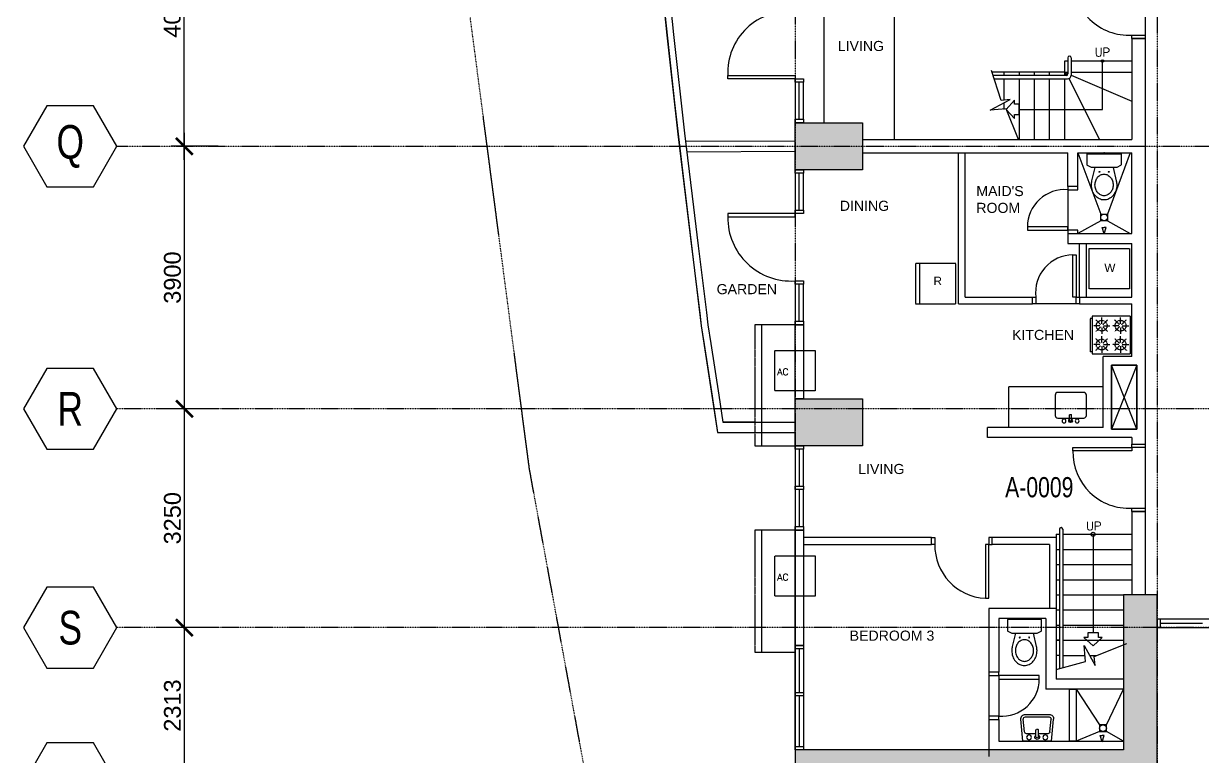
# Model space of a CAD drawing. Header units: inches. Extents: x -189245 to 740841, y -215444 to 469401.
# Drawn here: x -170280 to -152777, y -141367 to -130482 of the extents above; entities that cross this region are included whole.
import ezdxf
from ezdxf.enums import TextEntityAlignment as Align

# ---------------------------------------------------------------- set-up
doc = ezdxf.new("R2010")
doc.units = ezdxf.units.IN
doc.header["$LTSCALE"] = 10
doc.header["$MEASUREMENT"] = 0
for name, pattern in [('GRID NORMAL$0$GRID BASEMENT$0$GRID GROUND$0$GRID$0$$0$PHANTOM', [2.5, 1.25, -0.25, 0.25, -0.25, 0.25, -0.25]), ('HIDDEN', [0.375, 0.25, -0.125]), ('HIDDEN2', [0.1875, 0.125, -0.0625])]:
    doc.linetypes.add(name, pattern=pattern)
for name, color, linetype in [('1', 1, 'Continuous'), ('2', 2, 'Continuous'), ('3', 252, 'Continuous'), ('A-CMU PLASTER', 8, 'Continuous'), ('A-CMU WALL', 4, 'Continuous'), ('a-dim', 8, 'Continuous'), ('A-DOOR', 1, 'Continuous'), ('A-EQUIPMENT', 2, 'Continuous'), ('A-EQUIPTMENT', 1, 'Continuous'), ('A-FIXTURE', 2, 'Continuous'), ('A-FIXTURES', 2, 'Continuous'), ('A-FIXTURES-RefEdit0', 2, 'Continuous'), ('A-GRID', 8, 'Continuous'), ('A-HATCH-SOLID', 252, 'Continuous'), ('A-RAILING', 2, 'Continuous'), ('A-SHEARWALL', 6, 'Continuous'), ('A-STAIR', 1, 'Continuous'), ('A-TEXT', 3, 'Continuous'), ('A-UNIT NUMBER', 2, 'Continuous'), ('A-WINDOW', 2, 'Continuous'), ('COLUMN', 6, 'Continuous'), ('HATCH TSG', 9, 'Continuous'), ('TEXT', 3, 'Continuous'), ('TSG- DIM-WALL SETOUT', 1, 'Continuous'), ('TSG- LOW WALL', 22, 'Continuous'), ('TSG- OPENNING', 1, 'Continuous'), ('TSG- plaster', 4, 'Continuous'), ('TSG- PRE CAST', 4, 'Continuous'), ('ZOCALLO DIM', 92, 'Continuous')]:
    doc.layers.add(name, color=color, linetype=linetype)
doc.layers.add('DEFPOINT', color=7, linetype='Continuous', plot=False)
doc.styles.add('ARIAL', font='ARIAL.TTF', dxfattribs={"width": 0.75})
doc.styles.add('GRID NORMAL$0$GRID BASEMENT$0$GRID GROUND$0$GRID$0$Standard', font='ARIAL.TTF')
doc.styles.add('PRSP_Simplex', font='simplex.shx')
doc.dimstyles.new('GRID NORMAL$0$GRID BASEMENT$0$GRID GROUND$0$GRID$0$Standard', dxfattribs={"dimtxt": 250, "dimasz": 0.18, "dimexe": 0.18, "dimexo": 0.0625, "dimgap": 50, "dimtad": 1, "dimdec": 0, "dimzin": 0, "dimdsep": 46, "dimtxsty": 'GRID NORMAL$0$GRID BASEMENT$0$GRID GROUND$0$GRID$0$Standard', "dimcen": 0.09, "dimadec": 0, "dimazin": 0, "dimtfac": 1, "dimtdec": 0, "dimtofl": 0, "dimtmove": 0, "dimatfit": 3, "dimfxl": 1, "dimtolj": 1, "dimtzin": 0, "dimarcsym": 0})

# ---------------------------------------------------------------- blocks, each defined once
blk = doc.blocks.new('GRID NORMAL$0$GRID BASEMENT$0$GRID GROUND$0$GRID$0$$0$GRID-H')
at = {"color": 3}
blk.add_lwpolyline([(-10.39, 6), (-13.86, 0), (-10.39, -6), (-3.46, -6), (0, 0), (-3.46, 6)], close=True, dxfattribs=at)
at = {"color": 6, "style": 'GRID NORMAL$0$GRID BASEMENT$0$GRID GROUND$0$GRID$0$Standard', "width": 0.75}
blk.add_attdef('H', text='', height=5, dxfattribs=at).set_placement((-6.93, 0), align=Align.MIDDLE)
blk = doc.blocks.new('GRID NORMAL$0$GRID BASEMENT$0$GRID GROUND$0$GRID$0$_ARCHTICK')
at = {"color": 0, "linetype": 'ByBlock', "ltscale": 20, "const_width": 0.15}
blk.add_lwpolyline([(-0.5, -0.5), (0.5, 0.5)], dxfattribs=at)
blk = doc.blocks.new('*D328')
at = {"layer": 'a-dim', "color": 0, "lineweight": -2, "ltscale": 500}
for p, q in [((-167895, -132505), (-167895, -128104)), ((-167395, -128304), (-168095, -128304)), ((-167395, -132305), (-168095, -132305))]:
    blk.add_line(p, q, dxfattribs=at)
at = {"layer": 'Defpoints', "color": 0, "ltscale": 500}
for p in [(-167895, -128304), (-167395, -128304), (-167395, -132305)]:
    blk.add_point(p, dxfattribs=at)
at = {"layer": 'a-dim', "color": 0, "lineweight": -2, "ltscale": 500, "xscale": 250, "yscale": 250, "zscale": 250}
for p, rotation in [((-167895, -128304), 90), ((-167895, -132305), 270)]:
    blk.add_blockref('GRID NORMAL$0$GRID BASEMENT$0$GRID GROUND$0$GRID$0$_ARCHTICK', p, dxfattribs=dict(at, rotation=rotation))
at = {"layer": 'a-dim', "color": 3, "ltscale": 500, "insert": (-168072, -130304), "char_height": 250, "attachment_point": 5, "rotation": 90, "style": 'GRID NORMAL$0$GRID BASEMENT$0$GRID GROUND$0$GRID$0$Standard'}
blk.add_mtext('\\A1;4000', dxfattribs=at)
blk = doc.blocks.new('*D329')
at = {"layer": 'a-dim', "color": 0, "lineweight": -2, "ltscale": 500}
for p, q in [((-167892, -136404), (-167892, -132105)), ((-167392, -132305), (-168092, -132305)), ((-167392, -136204), (-168092, -136204))]:
    blk.add_line(p, q, dxfattribs=at)
at = {"layer": 'Defpoints', "color": 0, "ltscale": 500}
for p in [(-167892, -132305), (-167392, -132305), (-167392, -136204)]:
    blk.add_point(p, dxfattribs=at)
at = {"layer": 'a-dim', "color": 0, "lineweight": -2, "ltscale": 500, "xscale": 250, "yscale": 250, "zscale": 250}
for p, rotation in [((-167892, -132305), 90), ((-167892, -136204), 270)]:
    blk.add_blockref('GRID NORMAL$0$GRID BASEMENT$0$GRID GROUND$0$GRID$0$_ARCHTICK', p, dxfattribs=dict(at, rotation=rotation))
at = {"layer": 'a-dim', "color": 3, "ltscale": 500, "insert": (-168069, -134255), "char_height": 250, "attachment_point": 5, "rotation": 90, "style": 'GRID NORMAL$0$GRID BASEMENT$0$GRID GROUND$0$GRID$0$Standard'}
blk.add_mtext('\\A1;3900', dxfattribs=at)
blk = doc.blocks.new('*D330')
at = {"layer": 'a-dim', "color": 0, "lineweight": -2, "ltscale": 500}
for p, q in [((-167892, -139654), (-167892, -136004)), ((-167392, -136204), (-168092, -136204)), ((-167392, -139454), (-168092, -139454))]:
    blk.add_line(p, q, dxfattribs=at)
at = {"layer": 'Defpoints', "color": 0, "ltscale": 500}
for p in [(-167892, -136204), (-167392, -136204), (-167392, -139454)]:
    blk.add_point(p, dxfattribs=at)
at = {"layer": 'a-dim', "color": 0, "lineweight": -2, "ltscale": 500, "xscale": 250, "yscale": 250, "zscale": 250}
for p, rotation in [((-167892, -136204), 90), ((-167892, -139454), 270)]:
    blk.add_blockref('GRID NORMAL$0$GRID BASEMENT$0$GRID GROUND$0$GRID$0$_ARCHTICK', p, dxfattribs=dict(at, rotation=rotation))
at = {"layer": 'a-dim', "color": 3, "ltscale": 500, "insert": (-168069, -137829), "char_height": 250, "attachment_point": 5, "rotation": 90, "style": 'GRID NORMAL$0$GRID BASEMENT$0$GRID GROUND$0$GRID$0$Standard'}
blk.add_mtext('\\A1;3250', dxfattribs=at)
blk = doc.blocks.new('*D331')
at = {"layer": 'a-dim', "color": 0, "lineweight": -2, "ltscale": 500}
for p, q in [((-167892, -141967), (-167892, -139254)), ((-167392, -139454), (-168092, -139454)), ((-167392, -141767), (-168092, -141767))]:
    blk.add_line(p, q, dxfattribs=at)
at = {"layer": 'Defpoints', "color": 0, "ltscale": 500}
for p in [(-167892, -139454), (-167392, -139454), (-167392, -141767)]:
    blk.add_point(p, dxfattribs=at)
at = {"layer": 'a-dim', "color": 0, "lineweight": -2, "ltscale": 500, "xscale": 250, "yscale": 250, "zscale": 250}
for p, rotation in [((-167892, -139454), 90), ((-167892, -141767), 270)]:
    blk.add_blockref('GRID NORMAL$0$GRID BASEMENT$0$GRID GROUND$0$GRID$0$_ARCHTICK', p, dxfattribs=dict(at, rotation=rotation))
at = {"layer": 'a-dim', "color": 3, "ltscale": 500, "insert": (-168069, -140611), "char_height": 250, "attachment_point": 5, "rotation": 90, "style": 'GRID NORMAL$0$GRID BASEMENT$0$GRID GROUND$0$GRID$0$Standard'}
blk.add_mtext('\\A1;2313', dxfattribs=at)
blk = doc.blocks.new('door600')
at = {"color": 2}
for points in [[(50, 150), (100, 150), (100, 750), (50, 750)], [(50, 150), (0, 150), (0, 0), (50, 0)], [(700, 150), (650, 150), (650, 0), (700, 0)]]:
    blk.add_lwpolyline(points, close=True, dxfattribs=at)
at = {"color": 1}
blk.add_arc((100, 198), 552, 355.0209, 90, dxfattribs=at)
blk = doc.blocks.new('A$C08CD07C5')
at = {"color": 2}
blk.add_point((0, 0, 0), dxfattribs=at)
at = {"layer": 'A-FIXTURES-RefEdit0', "color": 2, "elevation": 0}
for points in [[(212, -137), (131, -279, -0.280752), (121, -284), (55, -281, -0.142156), (49, -280), (-267, -98, -0.142156), (-271, -94), (-307, -37, -0.256929), (-307, -28), (-225, 115), (212, -137)], [(8, -256), (-50, -449, -0.058452), (-74, -506, -0.084144), (-130, -574, -0.091347), (-200, -615, -0.103801), (-279, -626, -0.114727), (-348, -605, -0.114727), (-400, -556, -0.103801), (-430, -483, -0.091347), (-430, -401, -0.084144), (-399, -319, -0.058452), (-363, -270), (-224, -123)]]:
    blk.add_lwpolyline(points, format="xyb", dxfattribs=at)
blk.add_lwpolyline([(-354, -345, -0.084254), (-314, -296, -0.091411), (-263, -266, -0.103766), (-207, -258, -0.114587), (-157, -273, -0.114587), (-119, -309, -0.103766), (-98, -362, -0.091411), (-98, -420, -0.084254), (-120, -479, -0.084254), (-160, -528, -0.091411), (-211, -558, -0.103766), (-267, -566, -0.114587), (-317, -551, -0.114587), (-355, -515, -0.103766), (-376, -463, -0.091411), (-376, -404, -0.084254)], format="xyb", close=True, dxfattribs=at)
at = {"layer": 'A-FIXTURES-RefEdit0', "color": 2}
for centre in [(-200, -208, 0), (-79, -278, 0)]:
    blk.add_circle(centre, 6.77, dxfattribs=at)
blk = doc.blocks.new('SHOWERHD')
at = {"layer": 'A-FIXTURES', "color": 2}
for p, q in [((-31, 93), (0, 93)), ((0, 0), (-31, 93)), ((0, 0), (31, 93)), ((31, 93), (0, 93))]:
    blk.add_line(p, q, dxfattribs=at)
blk = doc.blocks.new('LAV')
for p, q in [((-214, 0), (-243, -326)), ((214, 0), (-214, 0)), ((214, 0), (243, -326)), ((-189, -139), (-206, -329)), ((-18, -112), (-159, -112)), ((-18, -63), (-18, -170)), ((18, -63), (18, -170)), ((159, -112), (18, -112)), ((189, -139), (206, -329)), ((-176, -362), (176, -362)), ((-176, -400), (176, -400))]:
    blk.add_line(p, q)
for centre in [(-121, -58), (121, -58)]:
    blk.add_circle(centre, 36)
for centre, radius, start, end in [((-159, -142), 30, 90, 174.9088), ((0, -63), 34.1, 301.2757, 238.7243), ((0, -71), 19.7, 25.7914, 154.2086), ((0, -161), 19.7, 205.7914, 334.2086), ((159, -142), 30, 5.0912, 90), ((-176, -332), 68, 174.9088, 270), ((-176, -332), 30, 174.9088, 270), ((176, -332), 68, 270, 5.0912), ((176, -332), 30, 270, 5.0912)]:
    blk.add_arc(centre, radius, start, end)
blk = doc.blocks.new('REF')
at = {"color": 1, "linetype": 'HIDDEN2'}
blk.add_line((-300, 535), (300, 535), dxfattribs=at)
blk.add_lwpolyline([(-300, 0), (300, 0), (300, 600), (-300, 600)], close=True, dxfattribs=at)
blk = doc.blocks.new('RANGE2')
at = {"layer": 'A-FIXTURE', "color": 1, "linetype": 'HIDDEN2'}
for p, q in [((-280, 0), (280, 0)), ((-280, 0), (-280, -560)), ((280, -560), (280, 0)), ((-166, -140), (-262, -140)), ((-158, -122), (-227, -53)), ((-158, -158), (-227, -227)), ((-140, -114), (-140, -18)), ((-140, -166), (-140, -262)), ((-122, -122), (-53, -53)), ((-122, -158), (-53, -227)), ((-114, -140), (-18, -140)), ((114, -140), (18, -140)), ((122, -122), (53, -53)), ((122, -158), (53, -227)), ((140, -114), (140, -18)), ((140, -166), (140, -262)), ((158, -122), (227, -53)), ((158, -158), (227, -227)), ((166, -140), (262, -140)), ((-158, -402), (-227, -333)), ((-140, -394), (-140, -298)), ((-122, -402), (-53, -333)), ((122, -402), (53, -333)), ((140, -394), (140, -298)), ((158, -402), (227, -333)), ((-166, -420), (-262, -420)), ((-158, -438), (-227, -507)), ((-140, -446), (-140, -542)), ((-122, -438), (-53, -507)), ((-114, -420), (-18, -420)), ((114, -420), (18, -420)), ((122, -438), (53, -507)), ((140, -446), (140, -542)), ((158, -438), (227, -507)), ((166, -420), (262, -420)), ((-280, -560), (280, -560)), ((-246, -560), (-246, -590)), ((-246, -590), (246, -590)), ((246, -560), (246, -590))]:
    blk.add_line(p, q, dxfattribs=at)
for centre in [(-140, -140), (140, -140), (-140, -420), (140, -420)]:
    blk.add_circle(centre, 80, dxfattribs=at)
blk = doc.blocks.new('SINK3')
at = {"layer": 'A-FIXTURE', "color": 2, "linetype": 'Continuous'}
for p, q in [((421, 17), (335, 17)), ((421, -12), (335, -12))]:
    blk.add_line(p, q, dxfattribs=at)
blk.add_lwpolyline([(40, 232), (342, 232, -0.414214), (382, 192), (382, -192, -0.414214), (342, -232), (40, -232, -0.414214), (0, -192), (0, 192, -0.414214)], format="xyb", close=True, dxfattribs=at)
at = {"layer": 'A-FIXTURE', "color": 2, "linetype": 'ByBlock'}
for centre in [(425, 100), (425, -95)]:
    blk.add_circle(centre, 28.8, dxfattribs=at)
at = {"layer": 'A-FIXTURE', "color": 2, "linetype": 'Continuous'}
for centre, radius, start, end in [((342, 3), 15.7, 115.7914, 244.2086), ((421, 3), 27.3, 211.2757, 148.7243), ((414, 3), 15.7, 295.7914, 64.2086)]:
    blk.add_arc(centre, radius, start, end, dxfattribs=at)

msp = doc.modelspace()

# ---------------------------------------------------------------- hatches: boundary and pattern name
at = {"layer": 'A-HATCH-SOLID', "ltscale": 2}
msp.add_hatch(color=254, dxfattribs=at).paths.add_polyline_path([(-153449.75225, -138966.85924), (-153949.75225, -138966.85924), (-153949.75225, -141266.85924), (-158824.75225, -141266.85924), (-158824.75225, -141766.85924), (-153449.75225, -141766.85924)])
at = {"layer": 'A-WINDOW'}
msp.add_hatch(color=254, dxfattribs=at).paths.add_polyline_path([(-158824.71608, -132654.32588), (-158824.71608, -131954.32588), (-157824.71608, -131954.32588), (-157824.71608, -132654.32588)])
at = {"layer": 'HATCH TSG'}
h = msp.add_hatch(color=254, dxfattribs=at)
h.paths.add_polyline_path([(-158824.71608, -94554.32588), (-158824.71608, -93854.32588), (-157824.71608, -93854.32588), (-157824.71608, -94554.32588)])
h.paths.add_polyline_path([(-158824.71608, -98654.32588), (-158824.71608, -97954.32588), (-157824.71608, -97954.32588), (-157824.71608, -98654.32588)])
h.paths.add_polyline_path([(-158824.71608, -106654.32588), (-158824.71608, -105954.32588), (-157724.71608, -105954.32588), (-157724.71608, -106654.32588)])
h.paths.add_polyline_path([(-152149.71608, -102704.32588), (-152149.71608, -101904.32588), (-150949.71608, -101904.32588), (-150949.71608, -102704.32588)])
h.paths.add_polyline_path([(-147974.76923, -102654.32588), (-147974.76923, -101954.32588), (-146974.76923, -101954.32588), (-146974.76923, -102654.32588)])
h.paths.add_polyline_path([(-140399.71608, -109654.32588), (-139699.71608, -109654.32588), (-139699.71608, -108554.32588), (-140399.71608, -108554.32588)])
h.paths.add_polyline_path([(-125399.71608, -117254.32588), (-124699.71608, -117254.32588), (-124699.71608, -116054.32588), (-125399.71608, -116054.32588)])
h.paths.add_polyline_path([(-131399.71608, -117254.32588), (-130699.71608, -117254.32588), (-130699.71608, -116054.32588), (-131399.71608, -116054.32588)])
h.paths.add_polyline_path([(-137399.71608, -117254.32588), (-136699.71608, -117254.32588), (-136699.71608, -116054.32588), (-137399.71608, -116054.32588)])
h.paths.add_polyline_path([(-143398.12939, -117054.32588), (-142698.12939, -117054.32588), (-142698.12939, -116054.32588), (-143398.12939, -116054.32588)])
h.paths.add_polyline_path([(-143398.12939, -120954.32588), (-142698.12939, -120954.32588), (-142698.12939, -122054.32588), (-143398.12939, -122054.32588)])
h.paths.add_polyline_path([(-137399.71608, -120954.32588), (-136699.71608, -120954.32588), (-136699.71608, -122054.32588), (-137399.71608, -122054.32588)])
h.paths.add_polyline_path([(-131399.71608, -120954.32588), (-130699.71608, -120954.32588), (-130699.71608, -122054.32588), (-131399.71608, -122054.32588)])
h.paths.add_polyline_path([(-125399.71608, -120954.32588), (-124699.71608, -120954.32588), (-124699.71608, -122054.32588), (-125399.71608, -122054.32588)])
h.paths.add_polyline_path([(-147974.76923, -128651.52747), (-147974.76923, -127951.52747), (-146974.76923, -127951.52747), (-146974.76923, -128651.52747)])
h.paths.add_polyline_path([(-152149.71672, -127901.52747), (-152149.71672, -128701.52747), (-150949.71672, -128701.52747), (-150949.71672, -127901.52747)])
h.paths.add_polyline_path([(-158824.71608, -136754.32588), (-158824.71608, -136054.32588), (-157824.71608, -136054.32588), (-157824.71608, -136754.32588)])
h.paths.add_polyline_path([(-158824.7154, -124654.32588), (-158824.7154, -123954.32588), (-157724.7154, -123954.32588), (-157724.7154, -124654.32588)])
h.paths.add_polyline_path([(-111949.71608, -110054.32588), (-111349.71608, -110054.32588), (-111349.71608, -108554.32588), (-111949.71608, -108554.32588)])
h.paths.add_polyline_path([(-111949.71608, -113054.32588), (-111349.71608, -113054.32588), (-111349.71608, -114554.32588), (-111949.71608, -114554.32588)])
h.paths.add_polyline_path([(-111949.71608, -117554.32588), (-111349.71608, -117554.32588), (-111349.71608, -116054.32588), (-111949.71608, -116054.32588)])
h.paths.add_polyline_path([(-111949.71608, -120554.32588), (-111349.71608, -120554.32588), (-111349.71608, -122054.32588), (-111949.71608, -122054.32588)])
h.paths.add_polyline_path([(-147974.76923, -109254.32588), (-147974.76923, -108554.32588), (-146974.76923, -108554.32588), (-146974.76923, -109254.32588)])
h.paths.add_polyline_path([(-147974.76923, -122054.32588), (-147974.76923, -121354.32588), (-146974.76923, -121354.32588), (-146974.76923, -122054.32588)])

# ---------------------------------------------------------------- linework, layer by layer
at = {"color": 8}
msp.add_line((-154774.75225, -132950.65639), (-154774.75225, -133550.65639), dxfattribs=at)
at = {"color": 1}
msp.add_line((-154649.57151, -134644.32588), (-155249.57151, -134644.32588), dxfattribs=at)
at = {"color": 2}
for points in [[(-154649.57151, -134544.32588), (-154699.57151, -134544.32588), (-154699.57151, -133919.32588), (-154649.57151, -133919.32588)], [(-155299.57151, -134544.32588), (-155249.57151, -134544.32588), (-155249.57151, -134644.32588), (-155299.57151, -134644.32588)], [(-154649.57151, -134544.32588), (-154599.57151, -134544.32588), (-154599.57151, -134644.32588), (-154649.57151, -134644.32588)]]:
    msp.add_lwpolyline(points, close=True, dxfattribs=at)
at = {"color": 1}
msp.add_arc((-154698.07595, -134475.14197), 555.8181, 90.154167754, 187.150277806, dxfattribs=at)
at = {"layer": '1', "linetype": 'ByBlock'}
msp.add_line((-155725.01455, -131659.67717), (-155725.01455, -131756.45411), dxfattribs=at)
for points in [[(-155508.82051, -132205.25916), (-155692.12472, -131750.25734), (-155929.70326, -131770.51681), (-155630.31831, -131608.39883), (-155763.86241, -131625.85574), (-155907.46112, -131178.92296)], [(-154949.75225, -140077.98862), (-154510.55653, -139955.05274), (-154530.81599, -139717.4742), (-154368.69802, -140016.85915), (-154386.15493, -139883.31505), (-153899.75225, -139691.98419)]]:
    msp.add_lwpolyline(points, dxfattribs=at)
at = {"layer": '2', "color": 2}
for points in [[(-153824.57151, -130704.32588), (-153824.57151, -130654.32588), (-153624.57151, -130654.32588), (-153624.57151, -130704.32588)], [(-153824.57151, -136779.32588), (-153824.57151, -136829.32588), (-154699.57151, -136829.32588), (-154699.57151, -136779.32588)], [(-153824.57151, -136779.32588), (-153824.57151, -136729.32588), (-153624.57151, -136729.32588), (-153624.57151, -136779.32588)], [(-153824.57151, -137729.32588), (-153824.57151, -137679.32588), (-153624.57151, -137679.32588), (-153624.57151, -137729.32588)]]:
    msp.add_lwpolyline(points, close=True, dxfattribs=at)
at = {"layer": '3', "color": 251, "linetype": 'GRID NORMAL$0$GRID BASEMENT$0$GRID GROUND$0$GRID$0$$0$PHANTOM', "flags": 128}
msp.add_lwpolyline([(-107742.41972, -101734.50066), (-108206.40253, -110412.10517), (-107824.74369, -122516.08949), (-106849.52911, -130587.38781), (-161513.31385, -143935.92849), (-162770.44794, -137090.40339), (-163725.52094, -129792.63417), (-164305.8868, -122455.55195), (-164509.46994, -115118.3758), (-164333.28528, -107790.4935), (-163778.69946, -100461.44618), (-162851.04772, -93180.30189), (-161617.26667, -86330.52932), (-107723.46534, -101727.30424)], dxfattribs=at)
at = {"layer": 'A-CMU PLASTER', "ltscale": 500}
msp.add_line((-154774.57151, -133600.65639), (-154774.57151, -133600.65639), dxfattribs=at)
at = {"layer": 'A-CMU WALL', "color": 1}
for p, q in [((-153749.57151, -136504.32588), (-154124.57151, -135554.07588)), ((-153749.57151, -135554.07588), (-154124.57151, -136504.32588))]:
    msp.add_line(p, q, dxfattribs=at)
at = {"layer": 'A-CMU WALL'}
for points in [[(-154124.73519, -136504.32588), (-153749.57151, -136504.32588), (-153749.57151, -135554.07588), (-154124.73519, -135554.07588)], [(-153749.57151, -135554.07588), (-153749.57151, -136504.32588), (-154124.57151, -136504.32588), (-154124.57151, -135554.07588)]]:
    msp.add_lwpolyline(points, close=True, dxfattribs=at)
at = {"layer": 'A-DOOR'}
msp.add_line((-153624.57151, -91804.32588), (-153624.57151, -137679.32588), dxfattribs=at)
at = {"layer": 'A-DOOR', "ltscale": 500}
for p, q in [((-155949.75225, -140166.85919, 0), (-155949.75225, -140766.85919, 0)), ((-155799.75225, -140166.85919, 0), (-155799.75225, -140766.85919, 0))]:
    msp.add_line(p, q, dxfattribs=at)
at = {"layer": 'A-DOOR', "color": 2, "ltscale": 500}
for points in [[(-154624.75225, -132950.65639), (-154624.75225, -132900.65639), (-154774.75225, -132900.65639), (-154774.75225, -132950.65639)], [(-154624.57151, -133600.65639), (-154624.57151, -133550.65639), (-154774.57151, -133550.65639), (-154774.57151, -133600.65639)]]:
    msp.add_lwpolyline(points, close=True, dxfattribs=at)
at = {"layer": 'A-DOOR'}
for centre, radius, start, end in [((-153869.22815, -129824.92831), 830.59891, 178.578672429, 273.081958546), ((-153869.22815, -136849.92831), 830.59891, 178.578672429, 273.081958546), ((-155964.83519, -138232.56195), 785.07412, 178.853915197, 267.450864272)]:
    msp.add_arc(centre, radius, start, end, dxfattribs=at)
at = {"layer": 'A-EQUIPMENT', "ltscale": 100}
for points in [[(-158824.75225, -134954.32294), (-159324.75226, -134954.32294), (-159324.75226, -136754.32586), (-158824.75226, -136754.32586)], [(-158824.75225, -138004.32586), (-159324.75226, -138004.32586), (-159324.75226, -139816.85917), (-158824.75225, -139816.85917)]]:
    msp.add_lwpolyline(points, dxfattribs=at)
at = {"layer": 'A-EQUIPTMENT', "linetype": 'HIDDEN'}
for points in [[(-159324.75226, -134954.32294), (-159424.75226, -134954.32294), (-159424.75226, -136754.32586), (-159324.75226, -136754.32586)], [(-159324.75226, -138004.32586), (-159424.75226, -138004.32586), (-159424.75226, -139816.85917), (-159324.75226, -139816.85917)]]:
    msp.add_lwpolyline(points, dxfattribs=at)
at = {"layer": 'A-EQUIPTMENT', "color": 1, "linetype": 'HIDDEN2'}
for points in [[(-159124.75225, -135335.92331), (-158524.75225, -135335.92331), (-158524.75225, -135935.92331), (-159124.75225, -135935.92331)], [(-159124.75225, -138385.92623), (-158524.75225, -138385.92623), (-158524.75225, -138985.92623), (-159124.75225, -138985.92623)]]:
    msp.add_lwpolyline(points, close=True, dxfattribs=at)
at = {"layer": 'A-FIXTURE', "color": 2}
for p in [(-154249.57151, -135879.32588), (-155649.91381, -136479.32588)]:
    msp.add_line(p, (-155649.91381, -135879.32588), dxfattribs=at)
at = {"layer": 'A-FIXTURE', "color": 1, "linetype": 'HIDDEN2'}
msp.add_lwpolyline([(-154459.67663, -133824.30081), (-153859.67663, -133824.30081), (-153859.67663, -134424.30081), (-154459.67663, -134424.30081)], close=True, dxfattribs=at)
at = {"layer": 'A-FIXTURES', "color": 1, "linetype": 'Continuous'}
for p, q in [((-154624.75225, -132404.32588), (-154287.25225, -133310.99976)), ((-153849.75225, -132404.32588), (-154187.25225, -133310.99976)), ((-154287.25225, -133410.99976), (-154624.75225, -133600.65639)), ((-154187.25225, -133410.99976), (-153849.75225, -133600.65639))]:
    msp.add_line(p, q, dxfattribs=at)
at = {"layer": 'A-FIXTURES', "color": 1}
for p, q in [((-154649.75225, -140366.85919), (-154302.85383, -140896.85919)), ((-154202.85383, -140896.85919), (-153949.75225, -140366.85919)), ((-154302.85383, -140996.85919), (-154649.75225, -141141.85919)), ((-153949.75225, -141141.85919), (-154202.85383, -140996.85919))]:
    msp.add_line(p, q, dxfattribs=at)
at = {"layer": 'A-FIXTURES'}
msp.add_lwpolyline([(-154187.25225, -133410.99976), (-154287.25225, -133410.99976), (-154287.25225, -133310.99976), (-154187.25225, -133310.99976)], close=True, dxfattribs=at)
at = {"layer": 'A-FIXTURES', "color": 2}
msp.add_lwpolyline([(-154302.85383, -140896.85919), (-154302.85383, -140996.85919), (-154202.85383, -140996.85919), (-154202.85383, -140896.85919)], close=True, dxfattribs=at)
at = {"layer": 'A-FIXTURES'}
msp.add_circle((-154237.25225, -133360.99976), 50, dxfattribs=at)
at = {"layer": 'A-FIXTURES', "color": 2}
msp.add_circle((-154252.85383, -140946.85919), 50, dxfattribs=at)
at = {"layer": 'A-GRID', "linetype": 'GRID NORMAL$0$GRID BASEMENT$0$GRID GROUND$0$GRID$0$$0$PHANTOM'}
for p, q in [((-158824.73518, -84043.6688), (-158824.73518, -142772.03395)), ((-153449.75225, -84042.31871), (-153449.75225, -142770.68385)), ((-168894.48751, -132304.68666), (-106804.09292, -132304.68666)), ((-106879.08048, -136204.32588), (-168894.52032, -136204.32588)), ((-106879.08048, -139454.32588), (-168894.52032, -139454.32588))]:
    msp.add_line(p, q, dxfattribs=at)
at = {"layer": 'A-RAILING'}
for p, q in [((-154775.01455, -130989.32541), (-154775.01455, -131229.32541)), ((-154725.01455, -130989.32541), (-154725.01455, -131249.32541)), ((-154800.01455, -131254.32541), (-155883.23445, -131254.32541)), ((-155867.16953, -131304.32541), (-154780.01455, -131304.32541)), ((-154899.75225, -137991.85924), (-154899.75225, -140063.99306)), ((-154849.75225, -137991.85924), (-154849.75225, -140049.99749))]:
    msp.add_line(p, q, dxfattribs=at)
for centre, radius, start, end in [((-154750.01455, -130989.32541), 25, 0, 180), ((-154800.01455, -131229.32541), 25, 270, 0), ((-154780.01455, -131249.32541), 55, 270, 0), ((-154874.75225, -137991.85924), 25, 0, 180)]:
    msp.add_arc(centre, radius, start, end, dxfattribs=at)
at = {"layer": 'A-SHEARWALL', "color": 4, "ltscale": 2}
msp.add_lwpolyline([(-153449.75225, -138966.85924), (-153949.75225, -138966.85924), (-153949.75225, -141266.85924), (-158824.75225, -141266.85924), (-158824.75225, -141766.85924), (-153449.75225, -141766.85924), (-153449.75225, -138966.85924)], dxfattribs=at)
at = {"layer": 'A-STAIR'}
for p, q in [((-154775.01455, -131039.32541), (-154825.01455, -131039.32541)), ((-154825.01455, -131039.32541), (-154825.01455, -131204.32541)), ((-153824.57151, -131039.32541), (-154725.01455, -131039.32541)), ((-154825.01455, -131204.32541), (-155899.29936, -131204.32541)), ((-155725.01455, -131204.32541), (-155725.01455, -131254.32541)), ((-155500.01455, -131204.32541), (-155500.01455, -131254.32541)), ((-155275.01455, -131204.32541), (-155275.01455, -131254.32541)), ((-155050.01455, -131204.32541), (-155050.01455, -131254.32541)), ((-154825.01455, -131103.9082), (-154825.01455, -131254.32541)), ((-154825.01455, -131204.32541), (-154775.01455, -131204.32541)), ((-154825.01455, -131204.32541), (-154775.01455, -131225.82309)), ((-154825.01455, -131204.32541), (-154791.13565, -131252.69559)), ((-154725.01455, -131204.32541), (-153824.57151, -131204.32544)), ((-154725.01455, -131247.32077), (-153824.57151, -131633.17961)), ((-155725.01455, -131304.32541), (-155725.01455, -131620.77754)), ((-155500.01455, -131304.32541), (-155500.01455, -132204.32592)), ((-155275.01455, -131304.32541), (-155275.01455, -132204.32599)), ((-155050.01455, -131304.32541), (-155050.01455, -132204.32607)), ((-154825.01455, -131304.32541), (-154825.01455, -132204.32615)), ((-154825.01455, -131304.32541), (-154825.01455, -132204.32588)), ((-154758.14883, -131299.79213), (-154303.71214, -132204.32588)), ((-154949.75225, -138066.85924), (-154899.75225, -138066.85924)), ((-154949.75225, -138066.85924), (-154949.75225, -138116.85919)), ((-154849.75225, -138066.85924), (-153824.57151, -138066.85924)), ((-154949.75225, -138291.85924), (-154899.75225, -138291.85924)), ((-154849.75225, -138291.85924), (-153824.57151, -138291.85924)), ((-154949.75225, -138516.85924), (-154899.75225, -138516.85924)), ((-154849.75225, -138516.85924), (-153824.57151, -138516.85924)), ((-154949.75225, -138741.85924), (-154899.75225, -138741.85924)), ((-154849.75225, -138741.85924), (-153824.57151, -138741.85924)), ((-154949.75225, -138966.85924), (-154899.75225, -138966.85924)), ((-154849.75225, -138966.85924), (-153949.75225, -138966.85924)), ((-154949.75225, -139191.85924), (-154899.75225, -139191.85924)), ((-154849.75225, -139191.85924), (-153949.75225, -139191.85924)), ((-154949.75225, -139416.85924), (-154899.75225, -139416.85924)), ((-154849.75225, -139416.85924), (-153949.75225, -139416.85924)), ((-154949.75225, -139641.85924), (-154899.75225, -139641.85924)), ((-154899.75225, -139641.85924), (-154949.75225, -139641.85924)), ((-154849.75225, -139641.85924), (-153949.75225, -139641.85924)), ((-154899.75225, -139866.85924), (-154949.75225, -139866.85924)), ((-154849.75225, -139866.85924), (-154518.07721, -139866.85924)), ((-154449.92348, -139866.85924), (-154344.32085, -139866.85924))]:
    msp.add_line(p, q, dxfattribs=at)
for points in [[(-155500.01455, -131756.45411), (-154260.06166, -131756.45411), (-154260.06166, -131039.32541)], [(-154399.75225, -138066.85924), (-154399.75225, -139533.07859)]]:
    msp.add_lwpolyline(points, dxfattribs=at)
at = {"layer": 'A-STAIR', "color": 2}
for points in [[(-155568.83468, -131619.95411), (-155693.13941, -131756.45411), (-155568.83468, -131892.95411), (-155568.83468, -131834.45411), (-155500.01455, -131834.45411), (-155500.01455, -131678.45411), (-155568.83468, -131678.45411)], [(-154536.25225, -139601.89871), (-154399.75225, -139726.20345), (-154263.25225, -139601.89871), (-154321.75225, -139601.89871), (-154321.75225, -139533.07859), (-154477.75225, -139533.07859), (-154477.75225, -139601.89871)]]:
    msp.add_lwpolyline(points, close=True, dxfattribs=at)
for centre, radius in [((-154260.06166, -131039.32541), 18.30594), ((-154399.75225, -138066.85924), 30)]:
    msp.add_circle(centre, radius, dxfattribs=at)
at = {"layer": 'A-WINDOW', "color": 1, "ltscale": 100}
for p, q in [((-158824.59061, -131354.32296), (-158824.59061, -131904.32588)), ((-158699.71812, -131904.32588), (-158699.59061, -131354.32296)), ((-158824.44936, -132702.3013), (-158824.77135, -133254.32296)), ((-158699.77135, -133254.32296), (-158699.77135, -132702.3013)), ((-158824.59329, -134354.32296), (-158824.59329, -134904.32296)), ((-158699.73787, -134904.32296), (-158699.55713, -134354.09108)), ((-158824.73518, -136803.85919), (-158824.73518, -137354.32588)), ((-158699.73518, -137354.32588), (-158699.73518, -136803.85919)), ((-158824.73518, -137404.32588), (-158824.59061, -137954.32588)), ((-158699.55444, -137954.32588), (-158699.73518, -137404.32588)), ((-158824.73518, -140417.32588), (-158824.73518, -139767.32588)), ((-158699.73518, -139767.32588), (-158699.73518, -140417.32588)), ((-158824.60768, -141217.32588), (-158824.73518, -140467.32588)), ((-158699.73518, -140467.32588), (-158699.60768, -141217.32588))]:
    msp.add_line(p, q, dxfattribs=at)
at = {"layer": 'A-WINDOW', "color": 2}
for p, q in [((-158762.2031, -131904.32296), (-158762.2031, -131354.32296)), ((-158762.2031, -133254.32296), (-158762.2031, -132704.32296)), ((-158762.2031, -134904.32296), (-158762.2031, -134354.32296)), ((-158762.2031, -136804.32588), (-158762.2031, -137354.32588)), ((-158762.2031, -137404.32588), (-158762.2031, -137954.32588)), ((-158762.43491, -139767.32588), (-158762.2031, -140417.32588)), ((-158762.2031, -140467.32588), (-158762.10768, -141217.32588))]:
    msp.add_line(p, q, dxfattribs=at)
at = {"layer": 'A-WINDOW', "color": 3, "linetype": 'HIDDEN2'}
for p, q in [((-159424.75225, -136404.07588), (-158825.13151, -136404.07588)), ((-159424.75225, -136554.07588), (-158825.13151, -136554.07588))]:
    msp.add_line(p, q, dxfattribs=at)
at = {"layer": 'A-WINDOW', "color": 1, "ltscale": 50}
for p, q in [((-152149.75225, -139329.32594), (-153449.75225, -139329.32594)), ((-152149.75225, -139329.41584), (-153349.75225, -139329.41584))]:
    msp.add_line(p, q, dxfattribs=at)
at = {"layer": 'A-WINDOW', "color": 2, "ltscale": 50}
msp.add_line((-152776.73903, -139391.91584), (-153399.75225, -139391.91584), dxfattribs=at)
at = {"layer": 'A-WINDOW'}
for points in [[(-159824.59061, -131304.32295), (-159824.59061, -131254.32295), (-158824.59061, -131254.32296), (-158824.59061, -131304.32296)], [(-159824.73241, -133304.32296), (-159824.73241, -133354.32296), (-158824.73241, -133354.32296), (-158824.73241, -133304.32296)]]:
    msp.add_lwpolyline(points, close=True, dxfattribs=at)
at = {"layer": 'A-WINDOW', "color": 2}
for points in [[(-158824.59061, -131304.32296), (-158699.59061, -131304.32296), (-158699.59061, -131354.32296), (-158824.59061, -131354.32296)], [(-158824.7069, -131904.32588), (-158699.7069, -131904.32588), (-158699.7069, -131954.32588), (-158824.7069, -131954.32588)], [(-158824.69902, -132654.32588), (-158699.69902, -132654.32588), (-158699.69902, -132704.32588), (-158824.69902, -132704.32588)], [(-158824.77135, -133254.32296), (-158699.77135, -133254.32296), (-158699.77135, -133304.32296), (-158824.77135, -133304.32296)], [(-158824.59329, -134304.32296), (-158699.59329, -134304.32296), (-158699.59329, -134354.32296), (-158824.59329, -134354.32296)], [(-158824.73787, -134904.32296), (-158699.73787, -134904.32296), (-158699.73787, -134954.32296), (-158824.73787, -134954.32296)], [(-158824.73518, -136753.85919), (-158699.73518, -136753.85919), (-158699.73518, -136803.85919), (-158824.73518, -136803.85919)], [(-158824.73518, -137354.32588), (-158699.73518, -137354.32588), (-158699.73518, -137404.32588), (-158824.73518, -137404.32588)], [(-158824.59061, -137954.32588), (-158699.59061, -137954.32588), (-158699.59061, -138004.32588), (-158824.59061, -138004.32588)], [(-158824.93491, -139717.32588), (-158699.93491, -139717.32588), (-158699.93491, -139767.32588), (-158824.93491, -139767.32588)], [(-158824.73518, -140417.32588), (-158699.73518, -140417.32588), (-158699.73518, -140467.32588), (-158824.73518, -140467.32588)], [(-158824.60768, -141217.32588), (-158699.60768, -141217.32588), (-158699.60768, -141267.32588), (-158824.60768, -141267.32588)]]:
    msp.add_lwpolyline(points, close=True, dxfattribs=at)
at = {"layer": 'A-WINDOW', "color": 2, "ltscale": 50}
msp.add_lwpolyline([(-153399.75225, -139329.41584), (-153449.75225, -139329.41584), (-153449.75225, -139454.41584), (-153399.75225, -139454.41584)], close=True, dxfattribs=at)
at = {"layer": 'A-WINDOW', "color": 1}
for centre, radius, start, end in [((-158912.86893, -131212.71752), 912.6705, 84.451623957, 182.612818015), ((-158883.44995, -133364.818), 941.34097, 179.361194201, 273.576230953)]:
    msp.add_arc(centre, radius, start, end, dxfattribs=at)
at = {"layer": 'COLUMN'}
for points in [[(-158824.71608, -132654.32588), (-158824.71608, -131954.32588), (-157824.71608, -131954.32588), (-157824.71608, -132654.32588)], [(-158824.71608, -136754.32588), (-158824.71608, -136054.32588), (-157824.71608, -136054.32588), (-157824.71608, -136754.32588)]]:
    msp.add_lwpolyline(points, close=True, dxfattribs=at)
at = {"layer": 'DEFPOINT'}
msp.add_lwpolyline([(-161490.87559, -118158.36536), (-161468.44543, -119349.77478), (-161447.61996, -120369.80091), (-161377.49802, -122054.32588), (-161307.78313, -123628.8413), (-161229.74329, -124945.11409), (-161077.00834, -126979.17306), (-160942.72923, -128635.83692), (-160617.06082, -131657.69398), (-160488.95848, -132751.2915), (-160217.22138, -134972.58775), (-159976.14046, -136554.07588), (-158824.57151, -136554.07588), (-158824.57151, -141766.85924), (-153449.75225, -141766.85924), (-153449.75225, -139454.41584), (-146974.75225, -139453.85919)], dxfattribs=at)
at = {"layer": 'TSG- DIM-WALL SETOUT', "color": 1, "linetype": 'ByBlock', "ltscale": 100}
msp.add_line((-153399.75225, -139454.32593), (-152174.75225, -139454.32584), dxfattribs=at)
at = {"layer": 'TSG- LOW WALL', "color": 3, "ltscale": 100}
for points in [[(-160865.62193, -128379.32588), (-160843.20992, -128626.01268), (-160772.62553, -129288.19396), (-160720.91402, -129773.32093), (-160628.26641, -130642.4863), (-160466.437, -132111.85482), (-160352.0336, -133047.03753), (-160262.17414, -133781.58747), (-160141.12449, -134771.09952), (-160118.14075, -134958.97849), (-160076.49839, -135232.15194), (-159959.1968, -136001.64905), (-159897.85114, -136404.07588), (-159424.75226, -136404.07588)], [(-160820.3507, -129783.92026), (-160727.68454, -130653.25967), (-160565.77009, -132123.40028), (-160451.29363, -133059.18027), (-160361.43417, -133793.73021), (-160240.38452, -134783.24227), (-160217.22138, -134972.58775), (-160175.35637, -135247.22178), (-160058.05478, -136016.71889), (-159976.14046, -136554.07588), (-159424.75226, -136554.07588)], [(-159424.75226, -136404.18614), (-159897.85114, -136404.07588)], [(-158824.73518, -136404.07588), (-158824.57151, -136404.07588)], [(-159976.14046, -136554.07588), (-159976.14046, -136554.07588), (-159424.75226, -136554.07588)], [(-158824.73518, -136554.07588), (-158824.57151, -136554.07588)]]:
    msp.add_lwpolyline(points, dxfattribs=at)
msp.add_lwpolyline([(-160432.49369, -132386.13295), (-158824.57151, -132379.32588), (-158824.57151, -132229.32588), (-160451.6156, -132236.22718)], close=True, dxfattribs=at)
at = {"layer": 'TSG- OPENNING', "linetype": 'HIDDEN2'}
msp.add_lwpolyline([(-157825.1315, -132204.73482), (-157350.10899, -132204.73473), (-157350.10897, -129495.78254), (-158400.10897, -129495.78254), (-158400.10769, -131954.73183), (-157825.13151, -131954.73183), (-157825.1315, -132204.73475)], dxfattribs=at)
at = {"layer": 'TSG- plaster', "color": 4, "linetype": 'Continuous'}
for p, q in [((-153824.57151, -130704.32588), (-153824.57151, -132204.32588)), ((-153824.57151, -130704.32588), (-153624.57151, -130704.32588)), ((-153624.57151, -130704.32588), (-153624.57151, -132404.32588)), ((-157822.98481, -132204.32588), (-153824.57151, -132204.32588)), ((-157822.84292, -132404.32588), (-154774.57151, -132404.32588)), ((-154774.75225, -132900.65639), (-154774.57151, -132404.32588)), ((-154624.75225, -132900.65639), (-154624.57151, -132404.32588)), ((-154624.57151, -132404.32588), (-153824.57151, -132404.32588)), ((-153824.57151, -133600.65639), (-153824.57151, -132404.32588)), ((-154774.57151, -133600.65639), (-153824.57151, -133600.65639)), ((-154774.57151, -133600.65639), (-154774.57151, -133750.65639)), ((-154774.57151, -133750.65639), (-153824.57151, -133750.65639)), ((-153824.57151, -134544.32588), (-153824.57151, -133750.65639)), ((-154599.57151, -134544.32588), (-153824.57151, -134544.32588)), ((-154599.57151, -134644.32588), (-153824.57151, -134644.32588)), ((-153824.57151, -135429.07588), (-153824.57151, -134644.32588)), ((-154249.57151, -136479.32588), (-154249.57151, -135429.07588)), ((-153824.57151, -135429.07588), (-154249.57151, -135429.07588)), ((-154249.57151, -136479.32588), (-155969.57151, -136479.32588)), ((-155969.57151, -136629.32588), (-155969.57151, -136479.32588)), ((-153824.57151, -136629.32588), (-155969.57151, -136629.32588)), ((-153824.57151, -136629.32588), (-153824.57151, -136729.32588)), ((-153824.57151, -136729.32588), (-153624.57151, -136729.32588)), ((-153824.57151, -137729.32588), (-153824.57151, -138967.32588)), ((-153824.57151, -137729.32588), (-153624.57151, -137729.32588)), ((-155949.75225, -139168.85919, 0), (-155949.75225, -140116.85919, 0)), ((-154949.75225, -139168.85919), (-155949.75225, -139168.85919, 0)), ((-155799.75225, -139318.85919, 0), (-155799.75225, -140116.85919, 0)), ((-155099.75225, -139318.85919, 0), (-155799.75225, -139318.85919, 0)), ((-155099.75225, -139318.85919), (-155099.75225, -140366.85919)), ((-154949.75225, -139168.85919), (-154949.75225, -140216.85919)), ((-153949.75225, -140366.85919), (-155099.75225, -140366.85919)), ((-153949.75225, -140216.85919), (-154949.75225, -140216.85919)), ((-155949.75225, -140816.85919, 0), (-155949.75225, -141366.85919, 0)), ((-155799.75225, -140816.85919, 0), (-155799.75225, -141141.85919, 0)), ((-155799.75225, -141141.85919, 0), (-153949.75225, -141141.85919))]:
    msp.add_line(p, q, dxfattribs=at)
at = {"layer": 'TSG- plaster', "color": 2, "ltscale": 500}
for p, q in [((-156399.57151, -134644.32588), (-156399.57151, -132404.32588)), ((-156299.57151, -134544.32588), (-156299.57151, -132404.32588)), ((-156299.57151, -134544.32588), (-155299.57151, -134544.32588)), ((-156399.57151, -134644.32588), (-155299.57151, -134644.32588)), ((-158699.75225, -138216.85919), (-156799.75225, -138216.85919)), ((-156799.75225, -138116.85919), (-158699.71608, -138116.85919)), ((-154949.75225, -138116.85919), (-155899.75225, -138116.85919)), ((-155899.75225, -138216.85919), (-155899.75225, -138116.85919)), ((-155049.75225, -138216.85919), (-155899.75225, -138216.85919)), ((-155049.75225, -138216.85919), (-155049.75225, -139168.85919, 0)), ((-154949.75225, -138116.85919), (-154949.75225, -139168.85919))]:
    msp.add_line(p, q, dxfattribs=at)
at = {"layer": 'TSG- plaster', "color": 4, "linetype": 'Continuous'}
for points in [[(-153624.57151, -132204.32588), (-153624.57151, -136729.32588)], [(-153624.57151, -137729.32588), (-153624.57151, -138966.85924)]]:
    msp.add_lwpolyline(points, dxfattribs=at)
at = {"layer": 'TSG- plaster', "color": 2, "ltscale": 500}
for points in [[(-156799.75225, -138116.85919), (-156749.75225, -138116.85919), (-156749.75225, -138216.85919), (-156799.75225, -138216.85919)], [(-155949.75225, -138216.85919), (-155999.75225, -138216.85919), (-155999.75225, -139016.85919), (-155949.75225, -139016.85919)], [(-155949.75225, -138216.85919), (-155899.75225, -138216.85919), (-155899.75225, -138116.85919), (-155949.75225, -138116.85919)]]:
    msp.add_lwpolyline(points, close=True, dxfattribs=at)
at = {"layer": 'TSG- PRE CAST', "ltscale": 100}
for points in [[(-158824.73787, -134954.32296), (-158699.73518, -134954.32296), (-158699.75237, -136054.32594), (-158825.09534, -136054.32589)], [(-158824.3737, -138004.32588), (-158699.55444, -138004.32588), (-158699.55444, -139717.32588), (-158824.3737, -139717.32588)]]:
    msp.add_lwpolyline(points, close=True, dxfattribs=at)
at = {"layer": 'ZOCALLO DIM', "color": 2}
for p, q in [((-154599.57151, -134544.32588), (-154599.57151, -133750.65639)), ((-154499.57151, -134544.32588), (-154499.57151, -133750.65639))]:
    msp.add_line(p, q, dxfattribs=at)
msp.add_lwpolyline([(-154749.75225, -140366.85919), (-154649.75225, -140366.85919), (-154649.75225, -141141.85919), (-154749.75225, -141141.85919)], close=True, dxfattribs=at)

# ---------------------------------------------------------------- block references
at = {"layer": 'a-dim', "rotation": 29.92224112100331}
msp.add_blockref('A$C08CD07C5', (-154237.25225, -132404.08522, 0), dxfattribs=at)
at = {"layer": 'a-dim', "xscale": -1, "rotation": 330.0777588789965}
msp.add_blockref('A$C08CD07C5', (-155419.40293, -139318.85919, 0), dxfattribs=at)
at = {"layer": 'A-DOOR', "ltscale": 500}
for p, rotation in [((-154624.75225, -133600.65639), 90), ((-155949.75225, -140116.85919, 0), 270)]:
    msp.add_blockref('door600', p, dxfattribs=dict(at, rotation=rotation))
at = {"layer": 'A-FIXTURE', "color": 1, "extrusion": (0, 0, -1), "xscale": -1, "zscale": -1, "rotation": 270}
msp.add_blockref('REF', (156438.33702, -134344.32588), dxfattribs=at)
at = {"layer": 'A-FIXTURE', "extrusion": (0, 0, -1), "xscale": -1, "zscale": -1, "rotation": 90}
msp.add_blockref('RANGE2', (153851.95443, -135109.37599), dxfattribs=at)
at = {"layer": 'A-FIXTURE', "extrusion": (0, 0, -1), "zscale": -1, "rotation": 270}
msp.add_blockref('SINK3', (154731.36729, -135959.88725), dxfattribs=at)
at = {"layer": 'A-FIXTURES', "xscale": -1}
for name, p, rotation in [('SHOWERHD', (-154237.25225, -133604.32588), 359.306117311076), ('LAV', (-155229.8775, -141141.85919, 0), 180)]:
    msp.add_blockref(name, p, dxfattribs=dict(at, rotation=rotation))
at = {"layer": 'A-FIXTURES'}
msp.add_blockref('SHOWERHD', (-154265.25225, -141148.85919), dxfattribs=at)
at = {"layer": 'A-GRID'}
ref = msp.add_blockref('GRID NORMAL$0$GRID BASEMENT$0$GRID GROUND$0$GRID$0$$0$GRID-H', (-170280.12944, -132304.68887), dxfattribs=dict(at, xscale=100, yscale=100, zscale=100, rotation=180))
ref.add_attrib('H', 'Q', dxfattribs={"layer": '0', "color": 6, "height": 500, "style": 'GRID NORMAL$0$GRID BASEMENT$0$GRID GROUND$0$GRID$0$Standard', "width": 0.75}).set_placement((-169587.30911, -132304.68887), align=Align.MIDDLE)
ref = msp.add_blockref('GRID NORMAL$0$GRID BASEMENT$0$GRID GROUND$0$GRID$0$$0$GRID-H', (-170280.16097, -136204.32588), dxfattribs=dict(at, xscale=100, yscale=100, zscale=100, rotation=180))
ref.add_attrib('H', 'R', dxfattribs={"layer": '0', "color": 6, "height": 500, "style": 'GRID NORMAL$0$GRID BASEMENT$0$GRID GROUND$0$GRID$0$Standard', "width": 0.75}).set_placement((-169587.34064, -136204.32588), align=Align.MIDDLE)
ref = msp.add_blockref('GRID NORMAL$0$GRID BASEMENT$0$GRID GROUND$0$GRID$0$$0$GRID-H', (-170280.16097, -139454.32588), dxfattribs=dict(at, xscale=100, yscale=100, zscale=100, rotation=180))
ref.add_attrib('H', 'S', dxfattribs={"layer": '0', "color": 6, "height": 500, "style": 'GRID NORMAL$0$GRID BASEMENT$0$GRID GROUND$0$GRID$0$Standard', "width": 0.75}).set_placement((-169587.34064, -139454.32588), align=Align.MIDDLE)
ref = msp.add_blockref('GRID NORMAL$0$GRID BASEMENT$0$GRID GROUND$0$GRID$0$$0$GRID-H', (-170280.16097, -141766.85919), dxfattribs=dict(at, xscale=100, yscale=100, zscale=100, rotation=180))
ref.add_attrib('H', 'T', dxfattribs={"layer": '0', "color": 6, "height": 500, "style": 'GRID NORMAL$0$GRID BASEMENT$0$GRID GROUND$0$GRID$0$Standard', "width": 0.75}).set_placement((-169587.34064, -141766.85919), align=Align.MIDDLE)

# ---------------------------------------------------------------- texts
at = {"layer": 'A-TEXT', "style": 'PRSP_Simplex'}
for p in [(-154377.76629, -130969.92394), (-154506.04604, -138008.26639)]:
    msp.add_text('UP', height=125, dxfattribs=at).set_placement(p)
at = {"layer": 'A-TEXT', "width": 5794.7602848, "attachment_point": 1}
for s, insert, char_height in [('{\\fArial|b0|i0|c0|p34;W}', (-154233.37382, -134047.64925), 125), ('{\\fArial|b0|i0|c0|p34;R}', (-156770.11087, -134241.6876), 125), ('{\\Fromans|c0;AC}', (-159088.9131, -135605.35874), 100), ('{\\Fromans|c0;AC}', (-159088.9131, -138655.36167), 100)]:
    msp.add_mtext(s, dxfattribs=dict(at, insert=insert, char_height=char_height))
at = {"layer": 'A-UNIT NUMBER', "style": 'ARIAL', "width": 0.75}
msp.add_text('A-0009', height=300, dxfattribs=at).set_placement((-155705.6654, -137518.14605))
at = {"layer": 'TEXT', "char_height": 150, "width": 1290, "attachment_point": 7}
for s, insert in [('{\\fArial|b0|i0|c0|p34;LIVING}', (-158190.83555, -130892.30217)), ("{\\fArial|b0|i0|c0|p34;MAID'S ROOM}", (-156133.78101, -133296.78053)), ('{\\fArial|b0|i0|c0|p34;DINING}', (-158161.37342, -133266.03215)), ('{\\fArial|b0|i0|c0|p34;GARDEN}', (-159989.81814, -134503.63448)), ('{\\fArial|b0|i0|c0|p34;KITCHEN}', (-155603.06878, -135183.08983)), ('{\\fArial|b0|i0|c0|p34;LIVING}', (-157887.74349, -137174.83425)), ('{\\fArial|b0|i0|c0|p34;BEDROOM 3}', (-158014.4262, -139649.97481))]:
    msp.add_mtext(s, dxfattribs=dict(at, insert=insert))

# ---------------------------------------------------------------- dimensions: what is measured, and where the dimension line sits
at = {"layer": 'a-dim', "ltscale": 500}
for base, p1, p2, picture, middle in [((-167894.52032, -128304.32588), (-167394.90845, -132304.65842), (-167394.52032, -128304.32588), '*D328', (-168072.16357, -130304.49215)), ((-167891.53092, -132304.68666), (-167391.91905, -136204.32588), (-167391.53092, -132304.68666), '*D329', (-168069.25943, -134254.50627)), ((-167891.56245, -136204.32367), (-167391.95058, -139454.32588), (-167391.56245, -136204.32367), '*D330', (-168069.29096, -137829.32478)), ((-167891.56245, -139454.32367), (-167391.95058, -141766.85919), (-167391.56245, -139454.32367), '*D331', (-168069.29096, -140610.59143))]:
    dim = msp.add_linear_dim(base=base, p1=p1, p2=p2, angle=270, dimstyle='GRID NORMAL$0$GRID BASEMENT$0$GRID GROUND$0$GRID$0$Standard', override={"dimasz": 250, "dimexe": 200, "dimblk1": 'GRID NORMAL$0$GRID BASEMENT$0$GRID GROUND$0$GRID$0$_ARCHTICK', "dimblk2": 'GRID NORMAL$0$GRID BASEMENT$0$GRID GROUND$0$GRID$0$_ARCHTICK', "dimsah": 1, "dimdle": 200, "dimclrt": 3}, dxfattribs=at)
    dim.commit()
    dim.dimension.update_dxf_attribs({"geometry": picture, "text_midpoint": middle})

doc.saveas('drawing.dxf')
